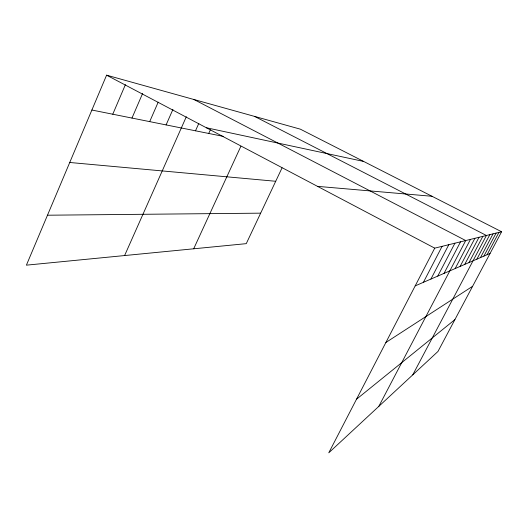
<?xml version="1.0" encoding="UTF-8"?>
<svg xmlns="http://www.w3.org/2000/svg" width="528" height="528" viewBox="0 0 528 528"><rect width="100%" height="100%" fill="white"/><g stroke="black" fill="none" stroke-linecap="round" stroke-linejoin="round"><path stroke-width="0.79" d="M501.6 231.752L434.722 248.147L328.759 452.833L437.976 351.45L501.6 231.752L300.333 129.162L106.597 75.167L26.4 265.162L246.259 243.652L282.051 167.864M112.768 114.22L125.4 84.652M131.974 118.074L142.58 93.529M149.695 121.625L158.195 102.148M166.096 124.918L172.933 109.408M124.608 255.552L186.318 116.741M195.499 130.812L198.818 123.394M208.718 133.459L210.382 129.782M193.684 248.794L240.867 146.289M423.416 282.315L442.094 246.338M430.907 279.068L448.8 244.695M437.752 276.104L454.925 243.19M444.035 273.385L460.541 241.817M378.8 406.382L465.716 240.55L193.974 99.515M455.162 268.561L470.488 239.375M460.119 266.416L474.91 238.293M464.719 264.422L479.015 237.283M469.009 262.561L482.843 236.346M412.771 374.847L486.413 235.475L254.615 116.417M476.876 259.156L489.852 234.63M480.493 257.591L493.073 233.838M483.879 256.12L496.089 233.099M487.067 254.74L498.927 232.406M356.506 399.241L454.898 319.612M385.876 342.5L472.606 286.295M415.186 285.879L490.07 253.44M47.48 215.213L260.66 213.16M317.533 186.364L432.01 196.277M69.736 162.479L275.715 181.276M91.879 110.029L223.397 136.402M206.323 127.743L363.653 161.436M106.597 75.167L434.722 248.147"/></g></svg>
